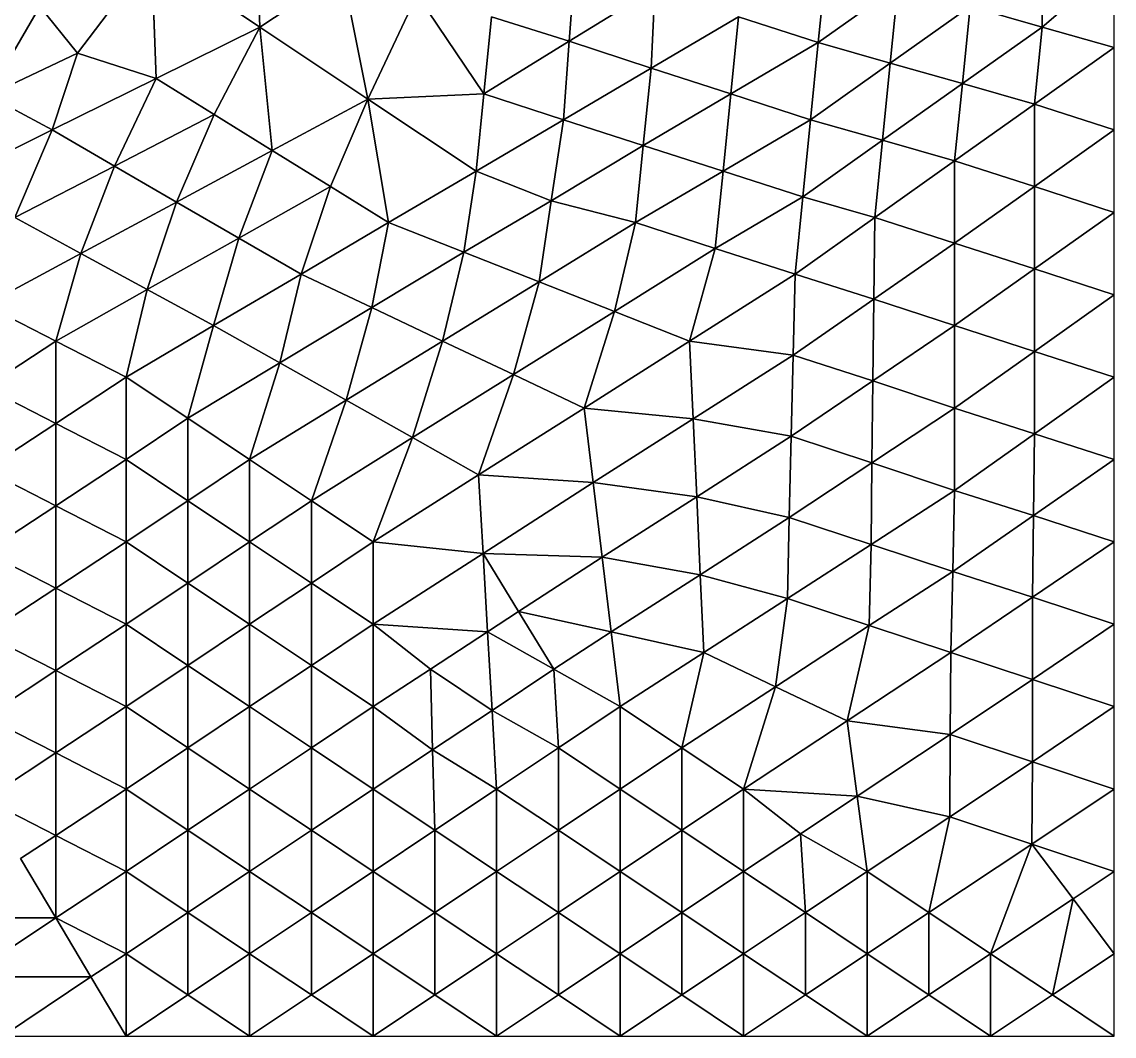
# Model space of a CAD drawing. Extents: x 100 to 350, y 100 to 150.
# Drawn here: x 329.27 to 350, y 100 to 119.24 of the extents above; entities that cross this region are included whole.
import ezdxf

# ---------------------------------------------------------------- set-up
doc = ezdxf.new("R2010")
doc.units = 0

msp = doc.modelspace()

# ---------------------------------------------------------------- linework, layer by layer
at = {"color": 1}
for p, q in [((348.632813, 120.703125), (348.632813, 119.140625)), ((348.632813, 119.140625), (348.632813, 120.703125)), ((330.329438, 118.645673), (331.738281, 120.507813)), ((331.738281, 120.507813), (330.329438, 118.645673)), ((333.789063, 119.140625), (331.738281, 120.507813)), ((331.738281, 120.507813), (331.818477, 118.163947)), ((331.738281, 120.507813), (333.789063, 119.140625)), ((331.818477, 118.163947), (331.738281, 120.507813)), ((333.746338, 120.471191), (333.789063, 119.140625)), ((333.789063, 119.140625), (333.746338, 120.471191)), ((339.770508, 120.361328), (339.660645, 118.87207)), ((339.660645, 118.87207), (339.770508, 120.361328)), ((344.384766, 118.847656), (344.53125, 120.3125)), ((344.53125, 120.3125), (344.384766, 118.847656)), ((348.632813, 119.140625), (350, 120.3125)), ((350, 120.3125), (348.632813, 119.140625)), ((335.357666, 120.178223), (333.789063, 119.140625)), ((333.789063, 119.140625), (335.357666, 120.178223)), ((335.839844, 117.773438), (335.357666, 120.178223)), ((335.357666, 120.178223), (335.839844, 117.773438)), ((339.660645, 118.87207), (341.28418, 119.873047)), ((341.28418, 119.873047), (339.660645, 118.87207)), ((341.28418, 119.873047), (341.210938, 118.359375)), ((341.210938, 118.359375), (341.28418, 119.873047)), ((345.898438, 119.921875), (344.384766, 118.847656)), ((344.384766, 118.847656), (345.898438, 119.921875)), ((345.898438, 119.921875), (345.751953, 118.457031)), ((345.751953, 118.457031), (345.898438, 119.921875)), ((335.839844, 117.773438), (336.77063, 119.75708)), ((336.77063, 119.75708), (335.839844, 117.773438)), ((336.77063, 119.75708), (338.037109, 117.871094)), ((338.037109, 117.871094), (336.77063, 119.75708)), ((329.612481, 119.531077), (328.630056, 117.83826)), ((328.630056, 117.83826), (329.612481, 119.531077)), ((329.612481, 119.531077), (330.329438, 118.645673)), ((330.329438, 118.645673), (329.612481, 119.531077)), ((347.265625, 119.53125), (345.751953, 118.457031)), ((345.751953, 118.457031), (347.265625, 119.53125)), ((347.119141, 118.066406), (347.265625, 119.53125)), ((347.265625, 119.53125), (347.119141, 118.066406)), ((348.632813, 119.140625), (347.265625, 119.53125)), ((347.265625, 119.53125), (348.632813, 119.140625)), ((338.183594, 119.335938), (338.037109, 117.871094)), ((338.037109, 117.871094), (338.183594, 119.335938)), ((339.660645, 118.87207), (338.183594, 119.335938)), ((338.183594, 119.335938), (339.660645, 118.87207)), ((341.210938, 118.359375), (342.871094, 119.335938)), ((342.871094, 119.335938), (341.210938, 118.359375)), ((342.871094, 119.335938), (342.724609, 117.871094)), ((342.724609, 117.871094), (342.871094, 119.335938)), ((344.384766, 118.847656), (342.871094, 119.335938)), ((342.871094, 119.335938), (344.384766, 118.847656)), ((331.818477, 118.163947), (333.789063, 119.140625)), ((333.789063, 119.140625), (331.818477, 118.163947)), ((333.789063, 119.140625), (332.921475, 117.480382)), ((332.921475, 117.480382), (333.789063, 119.140625)), ((335.839844, 117.773438), (333.789063, 119.140625)), ((333.789063, 119.140625), (334.024473, 116.796817)), ((333.789063, 119.140625), (335.839844, 117.773438)), ((334.024473, 116.796817), (333.789063, 119.140625)), ((348.632813, 119.140625), (347.119141, 118.066406)), ((347.119141, 118.066406), (348.632813, 119.140625)), ((348.632813, 119.140625), (348.486328, 117.675781)), ((348.486328, 117.675781), (348.632813, 119.140625)), ((350, 118.75), (348.632813, 119.140625)), ((348.632813, 119.140625), (350, 118.75)), ((339.660645, 118.87207), (338.037109, 117.871094)), ((338.037109, 117.871094), (339.660645, 118.87207)), ((339.550781, 117.382813), (339.660645, 118.87207)), ((339.660645, 118.87207), (339.550781, 117.382813)), ((341.210938, 118.359375), (339.660645, 118.87207)), ((339.660645, 118.87207), (341.210938, 118.359375)), ((342.724609, 117.871094), (344.384766, 118.847656)), ((344.384766, 118.847656), (342.724609, 117.871094)), ((344.384766, 118.847656), (344.238281, 117.382813)), ((344.238281, 117.382813), (344.384766, 118.847656)), ((345.751953, 118.457031), (344.384766, 118.847656)), ((344.384766, 118.847656), (345.751953, 118.457031)), ((328.630056, 117.83826), (330.329438, 118.645673)), ((330.329438, 118.645673), (328.630056, 117.83826)), ((329.847892, 117.187269), (330.329438, 118.645673)), ((330.329438, 118.645673), (329.847892, 117.187269)), ((330.329438, 118.645673), (331.818477, 118.163947)), ((331.818477, 118.163947), (330.329438, 118.645673)), ((348.486328, 117.675781), (350, 118.75)), ((350, 118.75), (348.486328, 117.675781)), ((339.550781, 117.382813), (341.210938, 118.359375)), ((341.210938, 118.359375), (339.550781, 117.382813)), ((341.210938, 118.359375), (341.064453, 116.894531)), ((341.064453, 116.894531), (341.210938, 118.359375)), ((342.724609, 117.871094), (341.210938, 118.359375)), ((341.210938, 118.359375), (342.724609, 117.871094)), ((344.238281, 117.382813), (345.751953, 118.457031)), ((345.751953, 118.457031), (344.238281, 117.382813)), ((345.751953, 118.457031), (345.605469, 116.992188)), ((345.605469, 116.992188), (345.751953, 118.457031)), ((345.751953, 118.457031), (347.119141, 118.066406)), ((347.119141, 118.066406), (345.751953, 118.457031)), ((331.818477, 118.163947), (329.847892, 117.187269)), ((329.847892, 117.187269), (331.818477, 118.163947)), ((331.028497, 116.503733), (331.818477, 118.163947)), ((331.818477, 118.163947), (331.028497, 116.503733)), ((332.921475, 117.480382), (331.818477, 118.163947)), ((331.818477, 118.163947), (332.921475, 117.480382)), ((345.605469, 116.992188), (347.119141, 118.066406)), ((347.119141, 118.066406), (345.605469, 116.992188)), ((346.972656, 116.601563), (347.119141, 118.066406)), ((347.119141, 118.066406), (346.972656, 116.601563)), ((347.119141, 118.066406), (348.486328, 117.675781)), ((348.486328, 117.675781), (347.119141, 118.066406)), ((328.630056, 117.83826), (329.847892, 117.187269)), ((329.847892, 117.187269), (328.630056, 117.83826)), ((334.024473, 116.796817), (335.839844, 117.773438)), ((335.839844, 117.773438), (334.024473, 116.796817)), ((335.839844, 117.773438), (335.127471, 116.113252)), ((335.127471, 116.113252), (335.839844, 117.773438)), ((335.839844, 117.773438), (338.037109, 117.871094)), ((338.037109, 117.871094), (335.839844, 117.773438)), ((337.890625, 116.40625), (335.839844, 117.773438)), ((335.839844, 117.773438), (336.230469, 115.429688)), ((336.230469, 115.429688), (335.839844, 117.773438)), ((335.839844, 117.773438), (337.890625, 116.40625)), ((338.037109, 117.871094), (337.890625, 116.40625)), ((337.890625, 116.40625), (338.037109, 117.871094)), ((338.037109, 117.871094), (339.550781, 117.382813)), ((339.550781, 117.382813), (338.037109, 117.871094)), ((342.724609, 117.871094), (341.064453, 116.894531)), ((341.064453, 116.894531), (342.724609, 117.871094)), ((342.578125, 116.40625), (342.724609, 117.871094)), ((342.724609, 117.871094), (342.578125, 116.40625)), ((344.238281, 117.382813), (342.724609, 117.871094)), ((342.724609, 117.871094), (344.238281, 117.382813)), ((348.486328, 117.675781), (346.972656, 116.601563)), ((346.972656, 116.601563), (348.486328, 117.675781)), ((350, 117.1875), (348.486328, 117.675781)), ((348.486328, 117.675781), (348.486328, 116.113281)), ((348.486328, 116.113281), (348.486328, 117.675781)), ((348.486328, 117.675781), (350, 117.1875)), ((332.921475, 117.480382), (331.028497, 116.503733)), ((331.028497, 116.503733), (332.921475, 117.480382)), ((332.209102, 115.820197), (332.921475, 117.480382)), ((332.921475, 117.480382), (332.209102, 115.820197)), ((334.024473, 116.796817), (332.921475, 117.480382)), ((332.921475, 117.480382), (334.024473, 116.796817)), ((339.550781, 117.382813), (337.890625, 116.40625)), ((337.890625, 116.40625), (339.550781, 117.382813)), ((339.318848, 115.844727), (339.550781, 117.382813)), ((339.550781, 117.382813), (339.318848, 115.844727)), ((339.550781, 117.382813), (341.064453, 116.894531)), ((341.064453, 116.894531), (339.550781, 117.382813)), ((342.578125, 116.40625), (344.238281, 117.382813)), ((344.238281, 117.382813), (342.578125, 116.40625)), ((344.091797, 115.917969), (344.238281, 117.382813)), ((344.238281, 117.382813), (344.091797, 115.917969)), ((345.605469, 116.992188), (344.238281, 117.382813)), ((344.238281, 117.382813), (345.605469, 116.992188)), ((329.847892, 117.187269), (327.877306, 116.210592)), ((327.877306, 116.210592), (329.847892, 117.187269)), ((329.135519, 115.527084), (329.847892, 117.187269)), ((329.847892, 117.187269), (329.135519, 115.527084)), ((331.028497, 116.503733), (329.847892, 117.187269)), ((329.847892, 117.187269), (331.028497, 116.503733)), ((348.486328, 116.113281), (350, 117.1875)), ((350, 117.1875), (348.486328, 116.113281)), ((345.605469, 116.992188), (344.091797, 115.917969)), ((344.091797, 115.917969), (345.605469, 116.992188)), ((345.605469, 116.992188), (345.458984, 115.527344)), ((345.458984, 115.527344), (345.605469, 116.992188)), ((346.972656, 116.601563), (345.605469, 116.992188)), ((345.605469, 116.992188), (346.972656, 116.601563)), ((332.209102, 115.820197), (334.024473, 116.796817)), ((334.024473, 116.796817), (332.209102, 115.820197)), ((333.389707, 115.136661), (334.024473, 116.796817)), ((334.024473, 116.796817), (333.389707, 115.136661)), ((335.127471, 116.113252), (334.024473, 116.796817)), ((334.024473, 116.796817), (335.127471, 116.113252)), ((341.064453, 116.894531), (339.318848, 115.844727)), ((339.318848, 115.844727), (341.064453, 116.894531)), ((340.917969, 115.429688), (341.064453, 116.894531)), ((341.064453, 116.894531), (340.917969, 115.429688)), ((341.064453, 116.894531), (342.578125, 116.40625)), ((342.578125, 116.40625), (341.064453, 116.894531)), ((331.028497, 116.503733), (329.135519, 115.527084)), ((329.135519, 115.527084), (331.028497, 116.503733)), ((331.028497, 116.503733), (330.393731, 114.843577)), ((330.393731, 114.843577), (331.028497, 116.503733)), ((332.209102, 115.820197), (331.028497, 116.503733)), ((331.028497, 116.503733), (332.209102, 115.820197)), ((346.972656, 116.601563), (345.458984, 115.527344)), ((345.458984, 115.527344), (346.972656, 116.601563)), ((346.972656, 115.039063), (346.972656, 116.601563)), ((348.486328, 116.113281), (346.972656, 116.601563)), ((346.972656, 116.601563), (346.972656, 115.039063)), ((346.972656, 116.601563), (348.486328, 116.113281)), ((336.230469, 115.429688), (337.890625, 116.40625)), ((337.890625, 116.40625), (336.230469, 115.429688)), ((337.890625, 116.40625), (337.658691, 114.868164)), ((337.658691, 114.868164), (337.890625, 116.40625)), ((339.318848, 115.844727), (337.890625, 116.40625)), ((337.890625, 116.40625), (339.318848, 115.844727)), ((342.578125, 116.40625), (340.917969, 115.429688)), ((340.917969, 115.429688), (342.578125, 116.40625)), ((342.431641, 114.941406), (342.578125, 116.40625)), ((342.578125, 116.40625), (342.431641, 114.941406)), ((344.091797, 115.917969), (342.578125, 116.40625)), ((342.578125, 116.40625), (344.091797, 115.917969)), ((335.127471, 116.113252), (333.389707, 115.136661)), ((333.389707, 115.136661), (335.127471, 116.113252)), ((335.127471, 116.113252), (334.570313, 114.453125)), ((334.570313, 114.453125), (335.127471, 116.113252)), ((336.230469, 115.429688), (335.127471, 116.113252)), ((335.127471, 116.113252), (336.230469, 115.429688)), ((348.486328, 116.113281), (346.972656, 115.039063)), ((346.972656, 115.039063), (348.486328, 116.113281)), ((348.486328, 114.550781), (348.486328, 116.113281)), ((348.486328, 116.113281), (348.486328, 114.550781)), ((350, 115.625), (348.486328, 116.113281)), ((348.486328, 116.113281), (350, 115.625)), ((342.431641, 114.941406), (344.091797, 115.917969)), ((344.091797, 115.917969), (342.431641, 114.941406)), ((344.091797, 115.917969), (343.945313, 114.453125)), ((343.945313, 114.453125), (344.091797, 115.917969)), ((345.458984, 115.527344), (344.091797, 115.917969)), ((344.091797, 115.917969), (345.458984, 115.527344)), ((332.209102, 115.820197), (330.393731, 114.843577)), ((330.393731, 114.843577), (332.209102, 115.820197)), ((331.651944, 114.16007), (332.209102, 115.820197)), ((332.209102, 115.820197), (331.651944, 114.16007)), ((332.209102, 115.820197), (333.389707, 115.136661)), ((333.389707, 115.136661), (332.209102, 115.820197)), ((339.318848, 115.844727), (337.658691, 114.868164)), ((337.658691, 114.868164), (339.318848, 115.844727)), ((339.086914, 114.306641), (339.318848, 115.844727)), ((339.318848, 115.844727), (339.086914, 114.306641)), ((340.917969, 115.429688), (339.318848, 115.844727)), ((339.318848, 115.844727), (340.917969, 115.429688)), ((330.393731, 114.843577), (329.135519, 115.527084)), ((329.135519, 115.527084), (330.393731, 114.843577)), ((345.458984, 115.527344), (343.945313, 114.453125)), ((343.945313, 114.453125), (345.458984, 115.527344)), ((345.440674, 113.977051), (345.458984, 115.527344)), ((345.458984, 115.527344), (345.440674, 113.977051)), ((345.458984, 115.527344), (346.972656, 115.039063)), ((346.972656, 115.039063), (345.458984, 115.527344)), ((348.486328, 114.550781), (350, 115.625)), ((350, 115.625), (348.486328, 114.550781)), ((334.570313, 114.453125), (336.230469, 115.429688)), ((336.230469, 115.429688), (334.570313, 114.453125)), ((336.230469, 115.429688), (335.913086, 113.818359)), ((335.913086, 113.818359), (336.230469, 115.429688)), ((337.658691, 114.868164), (336.230469, 115.429688)), ((336.230469, 115.429688), (337.658691, 114.868164)), ((340.917969, 115.429688), (339.086914, 114.306641)), ((339.086914, 114.306641), (340.917969, 115.429688)), ((340.515137, 113.745117), (340.917969, 115.429688)), ((340.917969, 115.429688), (340.515137, 113.745117)), ((340.917969, 115.429688), (342.431641, 114.941406)), ((342.431641, 114.941406), (340.917969, 115.429688)), ((331.651944, 114.16007), (333.389707, 115.136661)), ((333.389707, 115.136661), (331.651944, 114.16007)), ((332.910156, 113.476563), (333.389707, 115.136661)), ((333.389707, 115.136661), (332.910156, 113.476563)), ((333.389707, 115.136661), (334.570313, 114.453125)), ((334.570313, 114.453125), (333.389707, 115.136661)), ((328.57836, 113.866957), (330.393731, 114.843577)), ((330.393731, 114.843577), (328.57836, 113.866957)), ((330.393731, 114.843577), (329.91418, 113.183478)), ((329.91418, 113.183478), (330.393731, 114.843577)), ((330.393731, 114.843577), (331.651944, 114.16007)), ((331.651944, 114.16007), (330.393731, 114.843577)), ((337.658691, 114.868164), (335.913086, 113.818359)), ((335.913086, 113.818359), (337.658691, 114.868164)), ((337.658691, 114.868164), (337.255859, 113.183594)), ((337.255859, 113.183594), (337.658691, 114.868164)), ((339.086914, 114.306641), (337.658691, 114.868164)), ((337.658691, 114.868164), (339.086914, 114.306641)), ((340.515137, 113.745117), (342.431641, 114.941406)), ((342.431641, 114.941406), (340.515137, 113.745117)), ((342.431641, 114.941406), (341.943359, 113.183594)), ((341.943359, 113.183594), (342.431641, 114.941406)), ((342.431641, 114.941406), (343.945313, 114.453125)), ((343.945313, 114.453125), (342.431641, 114.941406)), ((346.972656, 115.039063), (345.440674, 113.977051)), ((345.440674, 113.977051), (346.972656, 115.039063)), ((346.972656, 115.039063), (348.486328, 114.550781)), ((346.972656, 113.476563), (346.972656, 115.039063)), ((346.972656, 115.039063), (346.972656, 113.476563)), ((348.486328, 114.550781), (346.972656, 115.039063)), ((334.570313, 114.453125), (332.910156, 113.476563)), ((332.910156, 113.476563), (334.570313, 114.453125)), ((334.16748, 112.768555), (334.570313, 114.453125)), ((334.570313, 114.453125), (334.16748, 112.768555)), ((335.913086, 113.818359), (334.570313, 114.453125)), ((334.570313, 114.453125), (335.913086, 113.818359)), ((341.943359, 113.183594), (343.945313, 114.453125)), ((343.945313, 114.453125), (341.943359, 113.183594)), ((343.945313, 114.453125), (343.908691, 112.915039)), ((343.908691, 112.915039), (343.945313, 114.453125)), ((343.945313, 114.453125), (345.440674, 113.977051)), ((345.440674, 113.977051), (343.945313, 114.453125)), ((346.972656, 113.476563), (348.486328, 114.550781)), ((348.486328, 114.550781), (346.972656, 113.476563)), ((350, 114.0625), (348.486328, 114.550781)), ((348.486328, 114.550781), (348.486328, 112.988281)), ((348.486328, 112.988281), (348.486328, 114.550781)), ((348.486328, 114.550781), (350, 114.0625)), ((337.255859, 113.183594), (339.086914, 114.306641)), ((339.086914, 114.306641), (337.255859, 113.183594)), ((338.598633, 112.548828), (339.086914, 114.306641)), ((339.086914, 114.306641), (338.598633, 112.548828)), ((339.086914, 114.306641), (340.515137, 113.745117)), ((340.515137, 113.745117), (339.086914, 114.306641)), ((329.91418, 113.183478), (331.651944, 114.16007)), ((331.651944, 114.16007), (329.91418, 113.183478)), ((331.25, 112.5), (331.651944, 114.16007)), ((331.651944, 114.16007), (331.25, 112.5)), ((331.651944, 114.16007), (332.910156, 113.476563)), ((332.910156, 113.476563), (331.651944, 114.16007)), ((348.486328, 112.988281), (350, 114.0625)), ((350, 114.0625), (348.486328, 112.988281)), ((329.91418, 113.183478), (328.57836, 113.866957)), ((328.57836, 113.866957), (329.91418, 113.183478)), ((334.16748, 112.768555), (335.913086, 113.818359)), ((335.913086, 113.818359), (334.16748, 112.768555)), ((335.913086, 113.818359), (335.424805, 112.060547)), ((335.424805, 112.060547), (335.913086, 113.818359)), ((337.255859, 113.183594), (335.913086, 113.818359)), ((335.913086, 113.818359), (337.255859, 113.183594)), ((343.908691, 112.915039), (345.440674, 113.977051)), ((345.440674, 113.977051), (343.908691, 112.915039)), ((345.440674, 113.977051), (345.422363, 112.426758)), ((345.422363, 112.426758), (345.440674, 113.977051)), ((345.440674, 113.977051), (346.972656, 113.476563)), ((346.972656, 113.476563), (345.440674, 113.977051)), ((338.598633, 112.548828), (340.515137, 113.745117)), ((340.515137, 113.745117), (338.598633, 112.548828)), ((340.515137, 113.745117), (339.941406, 111.914063)), ((339.941406, 111.914063), (340.515137, 113.745117)), ((340.515137, 113.745117), (341.943359, 113.183594)), ((341.943359, 113.183594), (340.515137, 113.745117)), ((332.910156, 113.476563), (331.25, 112.5)), ((331.25, 112.5), (332.910156, 113.476563)), ((332.421875, 111.71875), (332.910156, 113.476563)), ((332.910156, 113.476563), (332.421875, 111.71875)), ((332.910156, 113.476563), (334.16748, 112.768555)), ((334.16748, 112.768555), (332.910156, 113.476563)), ((346.972656, 113.476563), (345.422363, 112.426758)), ((345.422363, 112.426758), (346.972656, 113.476563)), ((348.486328, 112.988281), (346.972656, 113.476563)), ((346.972656, 113.476563), (346.972656, 111.914063)), ((346.972656, 111.914063), (346.972656, 113.476563)), ((346.972656, 113.476563), (348.486328, 112.988281)), ((328.57836, 112.304457), (329.91418, 113.183478)), ((329.91418, 113.183478), (328.57836, 112.304457)), ((329.91418, 113.183478), (329.91418, 111.620978)), ((331.25, 112.5), (329.91418, 113.183478)), ((329.91418, 113.183478), (331.25, 112.5)), ((329.91418, 111.620978), (329.91418, 113.183478)), ((335.424805, 112.060547), (337.255859, 113.183594)), ((337.255859, 113.183594), (335.424805, 112.060547)), ((337.255859, 113.183594), (336.682129, 111.352539)), ((336.682129, 111.352539), (337.255859, 113.183594)), ((337.255859, 113.183594), (338.598633, 112.548828)), ((338.598633, 112.548828), (337.255859, 113.183594)), ((339.941406, 111.914063), (341.943359, 113.183594)), ((341.943359, 113.183594), (339.941406, 111.914063)), ((343.908691, 112.915039), (341.943359, 113.183594)), ((341.943359, 113.183594), (342.010498, 111.706543)), ((341.943359, 113.183594), (343.908691, 112.915039)), ((342.010498, 111.706543), (341.943359, 113.183594)), ((346.972656, 111.914063), (348.486328, 112.988281)), ((348.486328, 112.988281), (346.972656, 111.914063)), ((348.486328, 112.988281), (348.486328, 111.425781)), ((350, 112.5), (348.486328, 112.988281)), ((348.486328, 111.425781), (348.486328, 112.988281)), ((348.486328, 112.988281), (350, 112.5)), ((332.421875, 111.71875), (334.16748, 112.768555)), ((334.16748, 112.768555), (332.421875, 111.71875)), ((334.16748, 112.768555), (333.59375, 110.9375)), ((333.59375, 110.9375), (334.16748, 112.768555)), ((334.16748, 112.768555), (335.424805, 112.060547)), ((335.424805, 112.060547), (334.16748, 112.768555)), ((342.010498, 111.706543), (343.908691, 112.915039)), ((343.908691, 112.915039), (342.010498, 111.706543)), ((343.908691, 112.915039), (343.87207, 111.376953)), ((343.87207, 111.376953), (343.908691, 112.915039)), ((345.422363, 112.426758), (343.908691, 112.915039)), ((343.908691, 112.915039), (345.422363, 112.426758)), ((329.91418, 111.620978), (331.25, 112.5)), ((331.25, 112.5), (329.91418, 111.620978)), ((331.25, 112.5), (332.421875, 111.71875)), ((331.25, 110.9375), (331.25, 112.5)), ((332.421875, 111.71875), (331.25, 112.5)), ((331.25, 112.5), (331.25, 110.9375)), ((338.598633, 112.548828), (336.682129, 111.352539)), ((336.682129, 111.352539), (338.598633, 112.548828)), ((337.939453, 110.644531), (338.598633, 112.548828)), ((338.598633, 112.548828), (337.939453, 110.644531)), ((338.598633, 112.548828), (339.941406, 111.914063)), ((339.941406, 111.914063), (338.598633, 112.548828)), ((345.422363, 112.426758), (343.87207, 111.376953)), ((343.87207, 111.376953), (345.422363, 112.426758)), ((345.422363, 112.426758), (345.404053, 110.876465)), ((345.404053, 110.876465), (345.422363, 112.426758)), ((346.972656, 111.914063), (345.422363, 112.426758)), ((345.422363, 112.426758), (346.972656, 111.914063)), ((348.486328, 111.425781), (350, 112.5)), ((350, 112.5), (348.486328, 111.425781)), ((328.57836, 112.304457), (329.91418, 111.620978)), ((329.91418, 111.620978), (328.57836, 112.304457)), ((335.424805, 112.060547), (333.59375, 110.9375)), ((333.59375, 110.9375), (335.424805, 112.060547)), ((334.765625, 110.15625), (335.424805, 112.060547)), ((335.424805, 112.060547), (334.765625, 110.15625)), ((336.682129, 111.352539), (335.424805, 112.060547)), ((335.424805, 112.060547), (336.682129, 111.352539)), ((339.941406, 111.914063), (337.939453, 110.644531)), ((337.939453, 110.644531), (339.941406, 111.914063)), ((342.010498, 111.706543), (339.941406, 111.914063)), ((339.941406, 111.914063), (340.112305, 110.498047)), ((340.112305, 110.498047), (339.941406, 111.914063)), ((339.941406, 111.914063), (342.010498, 111.706543)), ((345.404053, 110.876465), (346.972656, 111.914063)), ((346.972656, 111.914063), (345.404053, 110.876465)), ((346.972656, 110.351563), (346.972656, 111.914063)), ((346.972656, 111.914063), (346.972656, 110.351563)), ((348.486328, 111.425781), (346.972656, 111.914063)), ((346.972656, 111.914063), (348.486328, 111.425781)), ((329.91418, 111.620978), (328.57836, 110.741957)), ((328.57836, 110.741957), (329.91418, 111.620978)), ((331.25, 110.9375), (329.91418, 111.620978)), ((329.91418, 111.620978), (329.91418, 110.058478)), ((329.91418, 110.058478), (329.91418, 111.620978)), ((329.91418, 111.620978), (331.25, 110.9375)), ((331.25, 110.9375), (332.421875, 111.71875)), ((332.421875, 111.71875), (331.25, 110.9375)), ((332.421875, 111.71875), (332.421875, 110.15625)), ((333.59375, 110.9375), (332.421875, 111.71875)), ((332.421875, 111.71875), (333.59375, 110.9375)), ((332.421875, 110.15625), (332.421875, 111.71875)), ((340.112305, 110.498047), (342.010498, 111.706543)), ((342.010498, 111.706543), (340.112305, 110.498047)), ((342.077637, 110.229492), (342.010498, 111.706543)), ((342.010498, 111.706543), (342.077637, 110.229492)), ((343.87207, 111.376953), (342.010498, 111.706543)), ((342.010498, 111.706543), (343.87207, 111.376953)), ((334.765625, 110.15625), (336.682129, 111.352539)), ((336.682129, 111.352539), (334.765625, 110.15625)), ((336.682129, 111.352539), (335.9375, 109.375)), ((335.9375, 109.375), (336.682129, 111.352539)), ((337.939453, 110.644531), (336.682129, 111.352539)), ((336.682129, 111.352539), (337.939453, 110.644531)), ((342.077637, 110.229492), (343.87207, 111.376953)), ((343.87207, 111.376953), (342.077637, 110.229492)), ((343.87207, 111.376953), (343.835449, 109.838867)), ((343.835449, 109.838867), (343.87207, 111.376953)), ((343.87207, 111.376953), (345.404053, 110.876465)), ((345.404053, 110.876465), (343.87207, 111.376953)), ((348.486328, 111.425781), (346.972656, 110.351563)), ((346.972656, 110.351563), (348.486328, 111.425781)), ((348.486328, 111.425781), (348.468018, 109.875488)), ((348.468018, 109.875488), (348.486328, 111.425781)), ((350, 110.9375), (348.486328, 111.425781)), ((348.486328, 111.425781), (350, 110.9375)), ((329.91418, 110.058478), (331.25, 110.9375)), ((331.25, 110.9375), (329.91418, 110.058478)), ((332.421875, 110.15625), (331.25, 110.9375)), ((331.25, 110.9375), (331.25, 109.375)), ((331.25, 109.375), (331.25, 110.9375)), ((331.25, 110.9375), (332.421875, 110.15625)), ((332.421875, 110.15625), (333.59375, 110.9375)), ((333.59375, 110.9375), (332.421875, 110.15625)), ((333.59375, 110.9375), (334.765625, 110.15625)), ((334.765625, 110.15625), (333.59375, 110.9375)), ((333.59375, 110.9375), (333.59375, 109.375)), ((333.59375, 109.375), (333.59375, 110.9375)), ((350, 110.9375), (348.468018, 109.875488)), ((348.468018, 109.875488), (350, 110.9375)), ((328.57836, 110.741957), (329.91418, 110.058478)), ((329.91418, 110.058478), (328.57836, 110.741957)), ((343.835449, 109.838867), (345.404053, 110.876465)), ((345.404053, 110.876465), (343.835449, 109.838867)), ((345.404053, 110.876465), (345.385742, 109.326172)), ((345.385742, 109.326172), (345.404053, 110.876465)), ((345.404053, 110.876465), (346.972656, 110.351563)), ((346.972656, 110.351563), (345.404053, 110.876465)), ((335.9375, 109.375), (337.939453, 110.644531)), ((337.939453, 110.644531), (335.9375, 109.375)), ((337.939453, 110.644531), (340.112305, 110.498047)), ((338.024902, 109.155273), (337.939453, 110.644531)), ((340.112305, 110.498047), (337.939453, 110.644531)), ((337.939453, 110.644531), (338.024902, 109.155273)), ((340.112305, 110.498047), (338.024902, 109.155273)), ((338.024902, 109.155273), (340.112305, 110.498047)), ((340.112305, 110.498047), (342.077637, 110.229492)), ((340.283203, 109.082031), (340.112305, 110.498047)), ((340.112305, 110.498047), (340.283203, 109.082031)), ((342.077637, 110.229492), (340.112305, 110.498047)), ((345.385742, 109.326172), (346.972656, 110.351563)), ((346.972656, 110.351563), (345.385742, 109.326172)), ((346.972656, 110.351563), (346.936035, 108.813477)), ((346.936035, 108.813477), (346.972656, 110.351563)), ((346.972656, 110.351563), (348.468018, 109.875488)), ((348.468018, 109.875488), (346.972656, 110.351563)), ((331.25, 109.375), (332.421875, 110.15625)), ((332.421875, 110.15625), (331.25, 109.375)), ((332.421875, 110.15625), (332.421875, 108.59375)), ((333.59375, 109.375), (332.421875, 110.15625)), ((332.421875, 108.59375), (332.421875, 110.15625)), ((332.421875, 110.15625), (333.59375, 109.375)), ((333.59375, 109.375), (334.765625, 110.15625)), ((334.765625, 110.15625), (333.59375, 109.375)), ((334.765625, 110.15625), (334.765625, 108.59375)), ((335.9375, 109.375), (334.765625, 110.15625)), ((334.765625, 110.15625), (335.9375, 109.375)), ((334.765625, 108.59375), (334.765625, 110.15625)), ((342.077637, 110.229492), (340.283203, 109.082031)), ((340.283203, 109.082031), (342.077637, 110.229492)), ((342.144775, 108.752441), (342.077637, 110.229492)), ((343.835449, 109.838867), (342.077637, 110.229492)), ((342.077637, 110.229492), (342.144775, 108.752441)), ((342.077637, 110.229492), (343.835449, 109.838867)), ((329.91418, 110.058478), (328.57836, 109.179457)), ((328.57836, 109.179457), (329.91418, 110.058478)), ((329.91418, 108.495978), (329.91418, 110.058478)), ((329.91418, 110.058478), (331.25, 109.375)), ((329.91418, 110.058478), (329.91418, 108.495978)), ((331.25, 109.375), (329.91418, 110.058478)), ((346.936035, 108.813477), (348.468018, 109.875488)), ((348.468018, 109.875488), (346.936035, 108.813477)), ((348.468018, 109.875488), (348.449707, 108.325195)), ((348.449707, 108.325195), (348.468018, 109.875488)), ((348.468018, 109.875488), (350, 109.375)), ((350, 109.375), (348.468018, 109.875488)), ((343.835449, 109.838867), (342.144775, 108.752441)), ((342.144775, 108.752441), (343.835449, 109.838867)), ((343.798828, 108.300781), (343.835449, 109.838867)), ((343.835449, 109.838867), (343.798828, 108.300781)), ((345.385742, 109.326172), (343.835449, 109.838867)), ((343.835449, 109.838867), (345.385742, 109.326172)), ((331.25, 109.375), (329.91418, 108.495978)), ((329.91418, 108.495978), (331.25, 109.375)), ((332.421875, 108.59375), (331.25, 109.375)), ((331.25, 109.375), (331.25, 107.8125)), ((331.25, 107.8125), (331.25, 109.375)), ((331.25, 109.375), (332.421875, 108.59375)), ((332.421875, 108.59375), (333.59375, 109.375)), ((333.59375, 109.375), (332.421875, 108.59375)), ((333.59375, 107.8125), (333.59375, 109.375)), ((334.765625, 108.59375), (333.59375, 109.375)), ((333.59375, 109.375), (333.59375, 107.8125)), ((333.59375, 109.375), (334.765625, 108.59375)), ((335.9375, 109.375), (334.765625, 108.59375)), ((334.765625, 108.59375), (335.9375, 109.375)), ((335.9375, 107.8125), (335.9375, 109.375)), ((338.024902, 109.155273), (335.9375, 109.375)), ((335.9375, 109.375), (335.9375, 107.8125)), ((335.9375, 109.375), (338.024902, 109.155273)), ((343.798828, 108.300781), (345.385742, 109.326172)), ((345.385742, 109.326172), (343.798828, 108.300781)), ((345.385742, 109.326172), (345.349121, 107.788086)), ((345.349121, 107.788086), (345.385742, 109.326172)), ((346.936035, 108.813477), (345.385742, 109.326172)), ((345.385742, 109.326172), (346.936035, 108.813477)), ((350, 109.375), (348.449707, 108.325195)), ((348.449707, 108.325195), (350, 109.375)), ((329.91418, 108.495978), (328.57836, 109.179457)), ((328.57836, 109.179457), (329.91418, 108.495978)), ((338.024902, 109.155273), (335.9375, 107.8125)), ((335.9375, 107.8125), (338.024902, 109.155273)), ((338.110352, 107.666016), (338.024902, 109.155273)), ((338.024902, 109.155273), (340.283203, 109.082031)), ((338.696289, 108.056641), (338.024902, 109.155273)), ((338.024902, 109.155273), (338.110352, 107.666016)), ((340.283203, 109.082031), (338.024902, 109.155273)), ((338.024902, 109.155273), (338.696289, 108.056641)), ((340.283203, 109.082031), (338.696289, 108.056641)), ((338.696289, 108.056641), (340.283203, 109.082031)), ((340.283203, 109.082031), (342.144775, 108.752441)), ((342.144775, 108.752441), (340.283203, 109.082031)), ((340.283203, 109.082031), (340.454102, 107.666016)), ((340.454102, 107.666016), (340.283203, 109.082031)), ((342.144775, 108.752441), (340.454102, 107.666016)), ((340.454102, 107.666016), (342.144775, 108.752441)), ((342.144775, 108.752441), (343.798828, 108.300781)), ((342.211914, 107.275391), (342.144775, 108.752441)), ((342.144775, 108.752441), (342.211914, 107.275391)), ((343.798828, 108.300781), (342.144775, 108.752441)), ((345.349121, 107.788086), (346.936035, 108.813477)), ((346.936035, 108.813477), (345.349121, 107.788086)), ((346.899414, 107.275391), (346.936035, 108.813477)), ((346.936035, 108.813477), (346.899414, 107.275391)), ((348.449707, 108.325195), (346.936035, 108.813477)), ((346.936035, 108.813477), (348.449707, 108.325195)), ((328.57836, 107.616957), (329.91418, 108.495978)), ((329.91418, 108.495978), (328.57836, 107.616957)), ((329.91418, 106.933478), (329.91418, 108.495978)), ((329.91418, 108.495978), (331.25, 107.8125)), ((331.25, 107.8125), (329.91418, 108.495978)), ((329.91418, 108.495978), (329.91418, 106.933478)), ((331.25, 107.8125), (332.421875, 108.59375)), ((332.421875, 108.59375), (331.25, 107.8125)), ((333.59375, 107.8125), (332.421875, 108.59375)), ((332.421875, 108.59375), (332.421875, 107.03125)), ((332.421875, 108.59375), (333.59375, 107.8125)), ((332.421875, 107.03125), (332.421875, 108.59375)), ((334.765625, 108.59375), (333.59375, 107.8125)), ((333.59375, 107.8125), (334.765625, 108.59375)), ((334.765625, 108.59375), (335.9375, 107.8125)), ((334.765625, 108.59375), (334.765625, 107.03125)), ((335.9375, 107.8125), (334.765625, 108.59375)), ((334.765625, 107.03125), (334.765625, 108.59375)), ((343.798828, 108.300781), (342.211914, 107.275391)), ((342.211914, 107.275391), (343.798828, 108.300781)), ((343.798828, 108.300781), (343.572998, 106.628418)), ((343.572998, 106.628418), (343.798828, 108.300781)), ((345.349121, 107.788086), (343.798828, 108.300781)), ((343.798828, 108.300781), (345.349121, 107.788086)), ((348.449707, 108.325195), (346.899414, 107.275391)), ((346.899414, 107.275391), (348.449707, 108.325195)), ((350, 107.8125), (348.449707, 108.325195)), ((348.449707, 108.325195), (348.449707, 106.762695)), ((348.449707, 106.762695), (348.449707, 108.325195)), ((348.449707, 108.325195), (350, 107.8125)), ((338.696289, 108.056641), (338.110352, 107.666016)), ((338.110352, 107.666016), (338.696289, 108.056641)), ((339.367676, 106.958008), (338.696289, 108.056641)), ((338.696289, 108.056641), (339.367676, 106.958008)), ((340.454102, 107.666016), (338.696289, 108.056641)), ((338.696289, 108.056641), (340.454102, 107.666016)), ((329.91418, 106.933478), (331.25, 107.8125)), ((331.25, 107.8125), (329.91418, 106.933478)), ((331.25, 106.25), (331.25, 107.8125)), ((331.25, 107.8125), (332.421875, 107.03125)), ((332.421875, 107.03125), (331.25, 107.8125)), ((331.25, 107.8125), (331.25, 106.25)), ((333.59375, 107.8125), (332.421875, 107.03125)), ((332.421875, 107.03125), (333.59375, 107.8125)), ((333.59375, 106.25), (333.59375, 107.8125)), ((334.765625, 107.03125), (333.59375, 107.8125)), ((333.59375, 107.8125), (333.59375, 106.25)), ((333.59375, 107.8125), (334.765625, 107.03125)), ((335.9375, 107.8125), (334.765625, 107.03125)), ((334.765625, 107.03125), (335.9375, 107.8125)), ((335.9375, 107.8125), (338.110352, 107.666016)), ((337.023926, 106.958008), (335.9375, 107.8125)), ((335.9375, 107.8125), (335.9375, 106.25)), ((335.9375, 106.25), (335.9375, 107.8125)), ((338.110352, 107.666016), (335.9375, 107.8125)), ((335.9375, 107.8125), (337.023926, 106.958008)), ((345.349121, 107.788086), (343.572998, 106.628418)), ((343.572998, 106.628418), (345.349121, 107.788086)), ((344.934082, 105.981445), (345.349121, 107.788086)), ((345.349121, 107.788086), (344.934082, 105.981445)), ((346.899414, 107.275391), (345.349121, 107.788086)), ((345.349121, 107.788086), (346.899414, 107.275391)), ((348.449707, 106.762695), (350, 107.8125)), ((350, 107.8125), (348.449707, 106.762695)), ((328.57836, 107.616957), (329.91418, 106.933478)), ((329.91418, 106.933478), (328.57836, 107.616957)), ((337.023926, 106.958008), (338.110352, 107.666016)), ((338.110352, 107.666016), (337.023926, 106.958008)), ((338.110352, 107.666016), (339.367676, 106.958008)), ((339.367676, 106.958008), (338.110352, 107.666016)), ((338.110352, 107.666016), (338.195801, 106.176758)), ((338.195801, 106.176758), (338.110352, 107.666016)), ((339.367676, 106.958008), (340.454102, 107.666016)), ((340.454102, 107.666016), (339.367676, 106.958008)), ((340.454102, 107.666016), (342.211914, 107.275391)), ((340.454102, 107.666016), (340.625, 106.25)), ((342.211914, 107.275391), (340.454102, 107.666016)), ((340.625, 106.25), (340.454102, 107.666016)), ((340.625, 106.25), (342.211914, 107.275391)), ((342.211914, 107.275391), (340.625, 106.25)), ((342.211914, 107.275391), (341.796875, 105.46875)), ((341.796875, 105.46875), (342.211914, 107.275391)), ((343.572998, 106.628418), (342.211914, 107.275391)), ((342.211914, 107.275391), (343.572998, 106.628418)), ((344.934082, 105.981445), (346.899414, 107.275391)), ((346.899414, 107.275391), (344.934082, 105.981445)), ((346.899414, 107.275391), (346.890259, 105.718994)), ((346.890259, 105.718994), (346.899414, 107.275391)), ((346.899414, 107.275391), (348.449707, 106.762695)), ((348.449707, 106.762695), (346.899414, 107.275391)), ((332.421875, 107.03125), (331.25, 106.25)), ((331.25, 106.25), (332.421875, 107.03125)), ((332.421875, 107.03125), (333.59375, 106.25)), ((333.59375, 106.25), (332.421875, 107.03125)), ((332.421875, 107.03125), (332.421875, 105.46875)), ((332.421875, 105.46875), (332.421875, 107.03125)), ((334.765625, 107.03125), (333.59375, 106.25)), ((333.59375, 106.25), (334.765625, 107.03125)), ((334.765625, 105.46875), (334.765625, 107.03125)), ((335.9375, 106.25), (334.765625, 107.03125)), ((334.765625, 107.03125), (334.765625, 105.46875)), ((334.765625, 107.03125), (335.9375, 106.25)), ((328.57836, 106.054457), (329.91418, 106.933478)), ((329.91418, 106.933478), (328.57836, 106.054457)), ((329.91418, 105.370978), (329.91418, 106.933478)), ((329.91418, 106.933478), (331.25, 106.25)), ((329.91418, 106.933478), (329.91418, 105.370978)), ((331.25, 106.25), (329.91418, 106.933478)), ((335.9375, 106.25), (337.023926, 106.958008)), ((337.023926, 106.958008), (335.9375, 106.25)), ((337.023926, 106.958008), (337.06665, 105.432129)), ((338.195801, 106.176758), (337.023926, 106.958008)), ((337.06665, 105.432129), (337.023926, 106.958008)), ((337.023926, 106.958008), (338.195801, 106.176758)), ((338.195801, 106.176758), (339.367676, 106.958008)), ((339.367676, 106.958008), (338.195801, 106.176758)), ((339.453125, 105.46875), (339.367676, 106.958008)), ((339.367676, 106.958008), (340.625, 106.25)), ((340.625, 106.25), (339.367676, 106.958008)), ((339.367676, 106.958008), (339.453125, 105.46875)), ((346.890259, 105.718994), (348.449707, 106.762695)), ((348.449707, 106.762695), (346.890259, 105.718994)), ((348.449707, 106.762695), (350, 106.25)), ((348.449707, 106.762695), (348.449707, 105.200195)), ((350, 106.25), (348.449707, 106.762695)), ((348.449707, 105.200195), (348.449707, 106.762695)), ((343.572998, 106.628418), (341.796875, 105.46875)), ((341.796875, 105.46875), (343.572998, 106.628418)), ((343.572998, 106.628418), (342.96875, 104.6875)), ((342.96875, 104.6875), (343.572998, 106.628418)), ((344.934082, 105.981445), (343.572998, 106.628418)), ((343.572998, 106.628418), (344.934082, 105.981445)), ((331.25, 106.25), (329.91418, 105.370978)), ((329.91418, 105.370978), (331.25, 106.25)), ((331.25, 104.6875), (331.25, 106.25)), ((332.421875, 105.46875), (331.25, 106.25)), ((331.25, 106.25), (331.25, 104.6875)), ((331.25, 106.25), (332.421875, 105.46875)), ((332.421875, 105.46875), (333.59375, 106.25)), ((333.59375, 106.25), (332.421875, 105.46875)), ((333.59375, 106.25), (334.765625, 105.46875)), ((334.765625, 105.46875), (333.59375, 106.25)), ((333.59375, 106.25), (333.59375, 104.6875)), ((333.59375, 104.6875), (333.59375, 106.25)), ((335.9375, 106.25), (334.765625, 105.46875)), ((334.765625, 105.46875), (335.9375, 106.25)), ((335.9375, 104.6875), (335.9375, 106.25)), ((335.9375, 106.25), (337.06665, 105.432129)), ((337.06665, 105.432129), (335.9375, 106.25)), ((335.9375, 106.25), (335.9375, 104.6875)), ((338.195801, 106.176758), (337.06665, 105.432129)), ((337.06665, 105.432129), (338.195801, 106.176758)), ((338.28125, 104.6875), (338.195801, 106.176758)), ((339.453125, 105.46875), (338.195801, 106.176758)), ((338.195801, 106.176758), (338.28125, 104.6875)), ((338.195801, 106.176758), (339.453125, 105.46875)), ((339.453125, 105.46875), (340.625, 106.25)), ((340.625, 106.25), (339.453125, 105.46875)), ((341.796875, 105.46875), (340.625, 106.25)), ((340.625, 106.25), (340.625, 104.6875)), ((340.625, 106.25), (341.796875, 105.46875)), ((340.625, 104.6875), (340.625, 106.25)), ((350, 106.25), (348.449707, 105.200195)), ((348.449707, 105.200195), (350, 106.25)), ((329.91418, 105.370978), (328.57836, 106.054457)), ((328.57836, 106.054457), (329.91418, 105.370978)), ((342.96875, 104.6875), (344.934082, 105.981445)), ((344.934082, 105.981445), (342.96875, 104.6875)), ((346.890259, 105.718994), (344.934082, 105.981445)), ((344.934082, 105.981445), (345.123291, 104.553223)), ((344.934082, 105.981445), (346.890259, 105.718994)), ((345.123291, 104.553223), (344.934082, 105.981445)), ((345.123291, 104.553223), (346.890259, 105.718994)), ((346.890259, 105.718994), (345.123291, 104.553223)), ((346.890259, 105.718994), (346.881104, 104.162598)), ((346.881104, 104.162598), (346.890259, 105.718994)), ((348.449707, 105.200195), (346.890259, 105.718994)), ((346.890259, 105.718994), (348.449707, 105.200195)), ((328.57836, 104.491957), (329.91418, 105.370978)), ((329.91418, 105.370978), (328.57836, 104.491957)), ((331.25, 104.6875), (329.91418, 105.370978)), ((329.91418, 105.370978), (329.91418, 103.808478)), ((329.91418, 105.370978), (331.25, 104.6875)), ((329.91418, 103.808478), (329.91418, 105.370978)), ((331.25, 104.6875), (332.421875, 105.46875)), ((332.421875, 105.46875), (331.25, 104.6875)), ((332.421875, 105.46875), (332.421875, 103.90625)), ((333.59375, 104.6875), (332.421875, 105.46875)), ((332.421875, 105.46875), (333.59375, 104.6875)), ((332.421875, 103.90625), (332.421875, 105.46875)), ((334.765625, 105.46875), (333.59375, 104.6875)), ((333.59375, 104.6875), (334.765625, 105.46875)), ((334.765625, 105.46875), (335.9375, 104.6875)), ((334.765625, 105.46875), (334.765625, 103.90625)), ((335.9375, 104.6875), (334.765625, 105.46875)), ((334.765625, 103.90625), (334.765625, 105.46875)), ((337.06665, 105.432129), (335.9375, 104.6875)), ((335.9375, 104.6875), (337.06665, 105.432129)), ((337.06665, 105.432129), (338.28125, 104.6875)), ((337.06665, 105.432129), (337.109375, 103.90625)), ((338.28125, 104.6875), (337.06665, 105.432129)), ((337.109375, 103.90625), (337.06665, 105.432129)), ((338.28125, 104.6875), (339.453125, 105.46875)), ((339.453125, 105.46875), (338.28125, 104.6875)), ((339.453125, 103.90625), (339.453125, 105.46875)), ((339.453125, 105.46875), (339.453125, 103.90625)), ((340.625, 104.6875), (339.453125, 105.46875)), ((339.453125, 105.46875), (340.625, 104.6875)), ((341.796875, 105.46875), (340.625, 104.6875)), ((340.625, 104.6875), (341.796875, 105.46875)), ((341.796875, 103.90625), (341.796875, 105.46875)), ((341.796875, 105.46875), (342.96875, 104.6875)), ((342.96875, 104.6875), (341.796875, 105.46875)), ((341.796875, 105.46875), (341.796875, 103.90625)), ((346.881104, 104.162598), (348.449707, 105.200195)), ((348.449707, 105.200195), (346.881104, 104.162598)), ((348.449707, 105.200195), (348.440552, 103.643799)), ((348.440552, 103.643799), (348.449707, 105.200195)), ((350, 104.6875), (348.449707, 105.200195)), ((348.449707, 105.200195), (350, 104.6875)), ((329.91418, 103.808478), (331.25, 104.6875)), ((331.25, 104.6875), (329.91418, 103.808478)), ((332.421875, 103.90625), (331.25, 104.6875)), ((331.25, 104.6875), (331.25, 103.125)), ((331.25, 103.125), (331.25, 104.6875)), ((331.25, 104.6875), (332.421875, 103.90625)), ((332.421875, 103.90625), (333.59375, 104.6875)), ((333.59375, 104.6875), (332.421875, 103.90625)), ((334.765625, 103.90625), (333.59375, 104.6875)), ((333.59375, 104.6875), (333.59375, 103.125)), ((333.59375, 103.125), (333.59375, 104.6875)), ((333.59375, 104.6875), (334.765625, 103.90625)), ((335.9375, 104.6875), (334.765625, 103.90625)), ((334.765625, 103.90625), (335.9375, 104.6875)), ((335.9375, 103.125), (335.9375, 104.6875)), ((337.109375, 103.90625), (335.9375, 104.6875)), ((335.9375, 104.6875), (335.9375, 103.125)), ((335.9375, 104.6875), (337.109375, 103.90625)), ((338.28125, 104.6875), (337.109375, 103.90625)), ((337.109375, 103.90625), (338.28125, 104.6875)), ((338.28125, 103.125), (338.28125, 104.6875)), ((338.28125, 104.6875), (339.453125, 103.90625)), ((339.453125, 103.90625), (338.28125, 104.6875)), ((338.28125, 104.6875), (338.28125, 103.125)), ((340.625, 104.6875), (339.453125, 103.90625)), ((339.453125, 103.90625), (340.625, 104.6875)), ((340.625, 104.6875), (341.796875, 103.90625)), ((340.625, 103.125), (340.625, 104.6875)), ((341.796875, 103.90625), (340.625, 104.6875)), ((340.625, 104.6875), (340.625, 103.125)), ((342.96875, 104.6875), (341.796875, 103.90625)), ((341.796875, 103.90625), (342.96875, 104.6875)), ((345.123291, 104.553223), (342.96875, 104.6875)), ((342.96875, 104.6875), (344.046021, 103.839111)), ((342.96875, 103.125), (342.96875, 104.6875)), ((342.96875, 104.6875), (345.123291, 104.553223)), ((344.046021, 103.839111), (342.96875, 104.6875)), ((342.96875, 104.6875), (342.96875, 103.125)), ((350, 104.6875), (348.440552, 103.643799)), ((348.440552, 103.643799), (350, 104.6875)), ((328.57836, 104.491957), (329.91418, 103.808478)), ((329.91418, 103.808478), (328.57836, 104.491957)), ((345.123291, 104.553223), (344.046021, 103.839111)), ((344.046021, 103.839111), (345.123291, 104.553223)), ((345.3125, 103.125), (345.123291, 104.553223)), ((345.123291, 104.553223), (345.3125, 103.125)), ((346.881104, 104.162598), (345.123291, 104.553223)), ((345.123291, 104.553223), (346.881104, 104.162598)), ((345.3125, 103.125), (346.881104, 104.162598)), ((346.881104, 104.162598), (345.3125, 103.125)), ((346.881104, 104.162598), (346.484375, 102.34375)), ((346.484375, 102.34375), (346.881104, 104.162598)), ((348.440552, 103.643799), (346.881104, 104.162598)), ((346.881104, 104.162598), (348.440552, 103.643799)), ((331.25, 103.125), (332.421875, 103.90625)), ((332.421875, 103.90625), (331.25, 103.125)), ((332.421875, 102.34375), (332.421875, 103.90625)), ((332.421875, 103.90625), (333.59375, 103.125)), ((333.59375, 103.125), (332.421875, 103.90625)), ((332.421875, 103.90625), (332.421875, 102.34375)), ((334.765625, 103.90625), (333.59375, 103.125)), ((333.59375, 103.125), (334.765625, 103.90625)), ((334.765625, 102.34375), (334.765625, 103.90625)), ((334.765625, 103.90625), (335.9375, 103.125)), ((335.9375, 103.125), (334.765625, 103.90625)), ((334.765625, 103.90625), (334.765625, 102.34375)), ((337.109375, 103.90625), (335.9375, 103.125)), ((335.9375, 103.125), (337.109375, 103.90625)), ((337.109375, 103.90625), (338.28125, 103.125)), ((338.28125, 103.125), (337.109375, 103.90625)), ((337.109375, 103.90625), (337.109375, 102.34375)), ((337.109375, 102.34375), (337.109375, 103.90625)), ((339.453125, 103.90625), (338.28125, 103.125)), ((338.28125, 103.125), (339.453125, 103.90625)), ((339.453125, 102.34375), (339.453125, 103.90625)), ((340.625, 103.125), (339.453125, 103.90625)), ((339.453125, 103.90625), (339.453125, 102.34375)), ((339.453125, 103.90625), (340.625, 103.125)), ((341.796875, 103.90625), (340.625, 103.125)), ((340.625, 103.125), (341.796875, 103.90625)), ((341.796875, 103.90625), (342.96875, 103.125)), ((341.796875, 103.90625), (341.796875, 102.34375)), ((342.96875, 103.125), (341.796875, 103.90625)), ((341.796875, 102.34375), (341.796875, 103.90625)), ((329.91418, 103.808478), (329.24627, 103.368968)), ((329.24627, 103.368968), (329.91418, 103.808478)), ((329.91418, 103.808478), (329.91418, 102.245978)), ((331.25, 103.125), (329.91418, 103.808478)), ((329.91418, 103.808478), (331.25, 103.125)), ((329.91418, 102.245978), (329.91418, 103.808478)), ((344.046021, 103.839111), (342.96875, 103.125)), ((342.96875, 103.125), (344.046021, 103.839111)), ((344.046021, 103.839111), (345.3125, 103.125)), ((344.046021, 103.839111), (344.140625, 102.34375)), ((345.3125, 103.125), (344.046021, 103.839111)), ((344.140625, 102.34375), (344.046021, 103.839111)), ((348.440552, 103.643799), (346.484375, 102.34375)), ((346.484375, 102.34375), (348.440552, 103.643799)), ((347.65625, 101.5625), (348.440552, 103.643799)), ((348.440552, 103.643799), (347.65625, 101.5625)), ((348.440552, 103.643799), (350, 103.125)), ((349.220276, 102.603149), (348.440552, 103.643799)), ((350, 103.125), (348.440552, 103.643799)), ((348.440552, 103.643799), (349.220276, 102.603149)), ((329.91418, 102.245978), (329.24627, 103.368968)), ((329.24627, 103.368968), (329.91418, 102.245978)), ((329.91418, 102.245978), (331.25, 103.125)), ((331.25, 103.125), (329.91418, 102.245978)), ((331.25, 103.125), (332.421875, 102.34375)), ((331.25, 101.5625), (331.25, 103.125)), ((332.421875, 102.34375), (331.25, 103.125)), ((331.25, 103.125), (331.25, 101.5625)), ((333.59375, 103.125), (332.421875, 102.34375)), ((332.421875, 102.34375), (333.59375, 103.125)), ((333.59375, 103.125), (334.765625, 102.34375)), ((333.59375, 101.5625), (333.59375, 103.125)), ((334.765625, 102.34375), (333.59375, 103.125)), ((333.59375, 103.125), (333.59375, 101.5625)), ((335.9375, 103.125), (334.765625, 102.34375)), ((334.765625, 102.34375), (335.9375, 103.125)), ((335.9375, 101.5625), (335.9375, 103.125)), ((337.109375, 102.34375), (335.9375, 103.125)), ((335.9375, 103.125), (335.9375, 101.5625)), ((335.9375, 103.125), (337.109375, 102.34375)), ((337.109375, 102.34375), (338.28125, 103.125)), ((338.28125, 103.125), (337.109375, 102.34375)), ((338.28125, 103.125), (339.453125, 102.34375)), ((339.453125, 102.34375), (338.28125, 103.125)), ((338.28125, 103.125), (338.28125, 101.5625)), ((338.28125, 101.5625), (338.28125, 103.125)), ((340.625, 103.125), (339.453125, 102.34375)), ((339.453125, 102.34375), (340.625, 103.125)), ((340.625, 101.5625), (340.625, 103.125)), ((341.796875, 102.34375), (340.625, 103.125)), ((340.625, 103.125), (340.625, 101.5625)), ((340.625, 103.125), (341.796875, 102.34375)), ((342.96875, 103.125), (341.796875, 102.34375)), ((341.796875, 102.34375), (342.96875, 103.125)), ((342.96875, 101.5625), (342.96875, 103.125)), ((344.140625, 102.34375), (342.96875, 103.125)), ((342.96875, 103.125), (342.96875, 101.5625)), ((342.96875, 103.125), (344.140625, 102.34375)), ((345.3125, 103.125), (344.140625, 102.34375)), ((344.140625, 102.34375), (345.3125, 103.125)), ((345.3125, 101.5625), (345.3125, 103.125)), ((346.484375, 102.34375), (345.3125, 103.125)), ((345.3125, 103.125), (345.3125, 101.5625)), ((345.3125, 103.125), (346.484375, 102.34375)), ((350, 103.125), (349.220276, 102.603149)), ((349.220276, 102.603149), (350, 103.125)), ((349.220276, 102.603149), (347.65625, 101.5625)), ((347.65625, 101.5625), (349.220276, 102.603149)), ((348.828125, 100.78125), (349.220276, 102.603149)), ((349.220276, 102.603149), (348.828125, 100.78125)), ((350, 101.5625), (349.220276, 102.603149)), ((349.220276, 102.603149), (350, 101.5625)), ((327.57043, 102.245978), (329.91418, 102.245978)), ((329.91418, 102.245978), (327.57043, 102.245978)), ((328.23834, 101.122989), (329.91418, 102.245978)), ((329.91418, 102.245978), (328.23834, 101.122989)), ((329.91418, 102.245978), (331.25, 101.5625)), ((330.58209, 101.122989), (329.91418, 102.245978)), ((331.25, 101.5625), (329.91418, 102.245978)), ((329.91418, 102.245978), (330.58209, 101.122989)), ((332.421875, 102.34375), (331.25, 101.5625)), ((331.25, 101.5625), (332.421875, 102.34375)), ((332.421875, 100.78125), (332.421875, 102.34375)), ((332.421875, 102.34375), (333.59375, 101.5625)), ((332.421875, 102.34375), (332.421875, 100.78125)), ((333.59375, 101.5625), (332.421875, 102.34375)), ((334.765625, 102.34375), (333.59375, 101.5625)), ((333.59375, 101.5625), (334.765625, 102.34375)), ((334.765625, 102.34375), (334.765625, 100.78125)), ((335.9375, 101.5625), (334.765625, 102.34375)), ((334.765625, 102.34375), (335.9375, 101.5625)), ((334.765625, 100.78125), (334.765625, 102.34375)), ((335.9375, 101.5625), (337.109375, 102.34375)), ((337.109375, 102.34375), (335.9375, 101.5625)), ((337.109375, 102.34375), (337.109375, 100.78125)), ((338.28125, 101.5625), (337.109375, 102.34375)), ((337.109375, 102.34375), (338.28125, 101.5625)), ((337.109375, 100.78125), (337.109375, 102.34375)), ((339.453125, 102.34375), (338.28125, 101.5625)), ((338.28125, 101.5625), (339.453125, 102.34375)), ((339.453125, 102.34375), (340.625, 101.5625)), ((339.453125, 100.78125), (339.453125, 102.34375)), ((340.625, 101.5625), (339.453125, 102.34375)), ((339.453125, 102.34375), (339.453125, 100.78125)), ((341.796875, 102.34375), (340.625, 101.5625)), ((340.625, 101.5625), (341.796875, 102.34375)), ((341.796875, 100.78125), (341.796875, 102.34375)), ((342.96875, 101.5625), (341.796875, 102.34375)), ((341.796875, 102.34375), (341.796875, 100.78125)), ((341.796875, 102.34375), (342.96875, 101.5625)), ((344.140625, 102.34375), (342.96875, 101.5625)), ((342.96875, 101.5625), (344.140625, 102.34375)), ((344.140625, 102.34375), (345.3125, 101.5625)), ((344.140625, 100.78125), (344.140625, 102.34375)), ((345.3125, 101.5625), (344.140625, 102.34375)), ((344.140625, 102.34375), (344.140625, 100.78125)), ((346.484375, 102.34375), (345.3125, 101.5625)), ((345.3125, 101.5625), (346.484375, 102.34375)), ((346.484375, 100.78125), (346.484375, 102.34375)), ((346.484375, 102.34375), (347.65625, 101.5625)), ((347.65625, 101.5625), (346.484375, 102.34375)), ((346.484375, 102.34375), (346.484375, 100.78125)), ((331.25, 101.5625), (330.58209, 101.122989)), ((330.58209, 101.122989), (331.25, 101.5625)), ((331.25, 101.5625), (332.421875, 100.78125)), ((331.25, 100), (331.25, 101.5625)), ((332.421875, 100.78125), (331.25, 101.5625)), ((331.25, 101.5625), (331.25, 100)), ((333.59375, 101.5625), (332.421875, 100.78125)), ((332.421875, 100.78125), (333.59375, 101.5625)), ((333.59375, 100), (333.59375, 101.5625)), ((334.765625, 100.78125), (333.59375, 101.5625)), ((333.59375, 101.5625), (333.59375, 100)), ((333.59375, 101.5625), (334.765625, 100.78125)), ((334.765625, 100.78125), (335.9375, 101.5625)), ((335.9375, 101.5625), (334.765625, 100.78125)), ((337.109375, 100.78125), (335.9375, 101.5625)), ((335.9375, 101.5625), (335.9375, 100)), ((335.9375, 100), (335.9375, 101.5625)), ((335.9375, 101.5625), (337.109375, 100.78125)), ((337.109375, 100.78125), (338.28125, 101.5625)), ((338.28125, 101.5625), (337.109375, 100.78125)), ((338.28125, 100), (338.28125, 101.5625)), ((338.28125, 101.5625), (339.453125, 100.78125)), ((339.453125, 100.78125), (338.28125, 101.5625)), ((338.28125, 101.5625), (338.28125, 100)), ((340.625, 101.5625), (339.453125, 100.78125)), ((339.453125, 100.78125), (340.625, 101.5625)), ((340.625, 101.5625), (341.796875, 100.78125)), ((340.625, 100), (340.625, 101.5625)), ((341.796875, 100.78125), (340.625, 101.5625)), ((340.625, 101.5625), (340.625, 100)), ((342.96875, 101.5625), (341.796875, 100.78125)), ((341.796875, 100.78125), (342.96875, 101.5625)), ((342.96875, 100), (342.96875, 101.5625)), ((342.96875, 101.5625), (344.140625, 100.78125)), ((344.140625, 100.78125), (342.96875, 101.5625)), ((342.96875, 101.5625), (342.96875, 100)), ((345.3125, 101.5625), (344.140625, 100.78125)), ((344.140625, 100.78125), (345.3125, 101.5625)), ((345.3125, 101.5625), (346.484375, 100.78125)), ((345.3125, 100), (345.3125, 101.5625)), ((346.484375, 100.78125), (345.3125, 101.5625)), ((345.3125, 101.5625), (345.3125, 100)), ((347.65625, 101.5625), (346.484375, 100.78125)), ((346.484375, 100.78125), (347.65625, 101.5625)), ((347.65625, 101.5625), (348.828125, 100.78125)), ((347.65625, 100), (347.65625, 101.5625)), ((348.828125, 100.78125), (347.65625, 101.5625)), ((347.65625, 101.5625), (347.65625, 100)), ((348.828125, 100.78125), (350, 101.5625)), ((350, 101.5625), (348.828125, 100.78125)), ((330.58209, 101.122989), (328.23834, 101.122989)), ((328.23834, 101.122989), (330.58209, 101.122989)), ((328.90625, 100), (330.58209, 101.122989)), ((330.58209, 101.122989), (328.90625, 100)), ((331.25, 100), (330.58209, 101.122989)), ((330.58209, 101.122989), (331.25, 100)), ((332.421875, 100.78125), (331.25, 100)), ((331.25, 100), (332.421875, 100.78125)), ((332.421875, 100.78125), (333.59375, 100)), ((333.59375, 100), (332.421875, 100.78125)), ((333.59375, 100), (334.765625, 100.78125)), ((334.765625, 100.78125), (333.59375, 100)), ((334.765625, 100.78125), (335.9375, 100)), ((335.9375, 100), (334.765625, 100.78125)), ((335.9375, 100), (337.109375, 100.78125)), ((337.109375, 100.78125), (335.9375, 100)), ((338.28125, 100), (337.109375, 100.78125)), ((337.109375, 100.78125), (338.28125, 100)), ((339.453125, 100.78125), (338.28125, 100)), ((338.28125, 100), (339.453125, 100.78125)), ((340.625, 100), (339.453125, 100.78125)), ((339.453125, 100.78125), (340.625, 100)), ((341.796875, 100.78125), (340.625, 100)), ((340.625, 100), (341.796875, 100.78125)), ((341.796875, 100.78125), (342.96875, 100)), ((342.96875, 100), (341.796875, 100.78125)), ((344.140625, 100.78125), (342.96875, 100)), ((342.96875, 100), (344.140625, 100.78125)), ((345.3125, 100), (344.140625, 100.78125)), ((344.140625, 100.78125), (345.3125, 100)), ((346.484375, 100.78125), (345.3125, 100)), ((345.3125, 100), (346.484375, 100.78125)), ((346.484375, 100.78125), (347.65625, 100)), ((347.65625, 100), (346.484375, 100.78125)), ((347.65625, 100), (348.828125, 100.78125)), ((348.828125, 100.78125), (347.65625, 100)), ((348.828125, 100.78125), (350, 100)), ((350, 100), (348.828125, 100.78125))]:
    msp.add_line(p, q, dxfattribs=at)
at = {"color": 7}
for p, q in [((350, 118.75), (350, 120.3125)), ((350, 117.1875), (350, 118.75)), ((350, 115.625), (350, 117.1875)), ((350, 114.0625), (350, 115.625)), ((350, 112.5), (350, 114.0625)), ((350, 110.9375), (350, 112.5)), ((350, 109.375), (350, 110.9375)), ((350, 107.8125), (350, 109.375)), ((350, 106.25), (350, 107.8125)), ((350, 104.6875), (350, 106.25)), ((350, 103.125), (350, 104.6875)), ((350, 101.5625), (350, 103.125)), ((350, 100), (350, 101.5625)), ((328.90625, 100), (331.25, 100)), ((331.25, 100), (333.59375, 100)), ((333.59375, 100), (335.9375, 100)), ((335.9375, 100), (338.28125, 100)), ((338.28125, 100), (340.625, 100)), ((340.625, 100), (342.96875, 100)), ((342.96875, 100), (345.3125, 100)), ((345.3125, 100), (347.65625, 100)), ((347.65625, 100), (350, 100))]:
    msp.add_line(p, q, dxfattribs=at)

doc.saveas('drawing.dxf')
